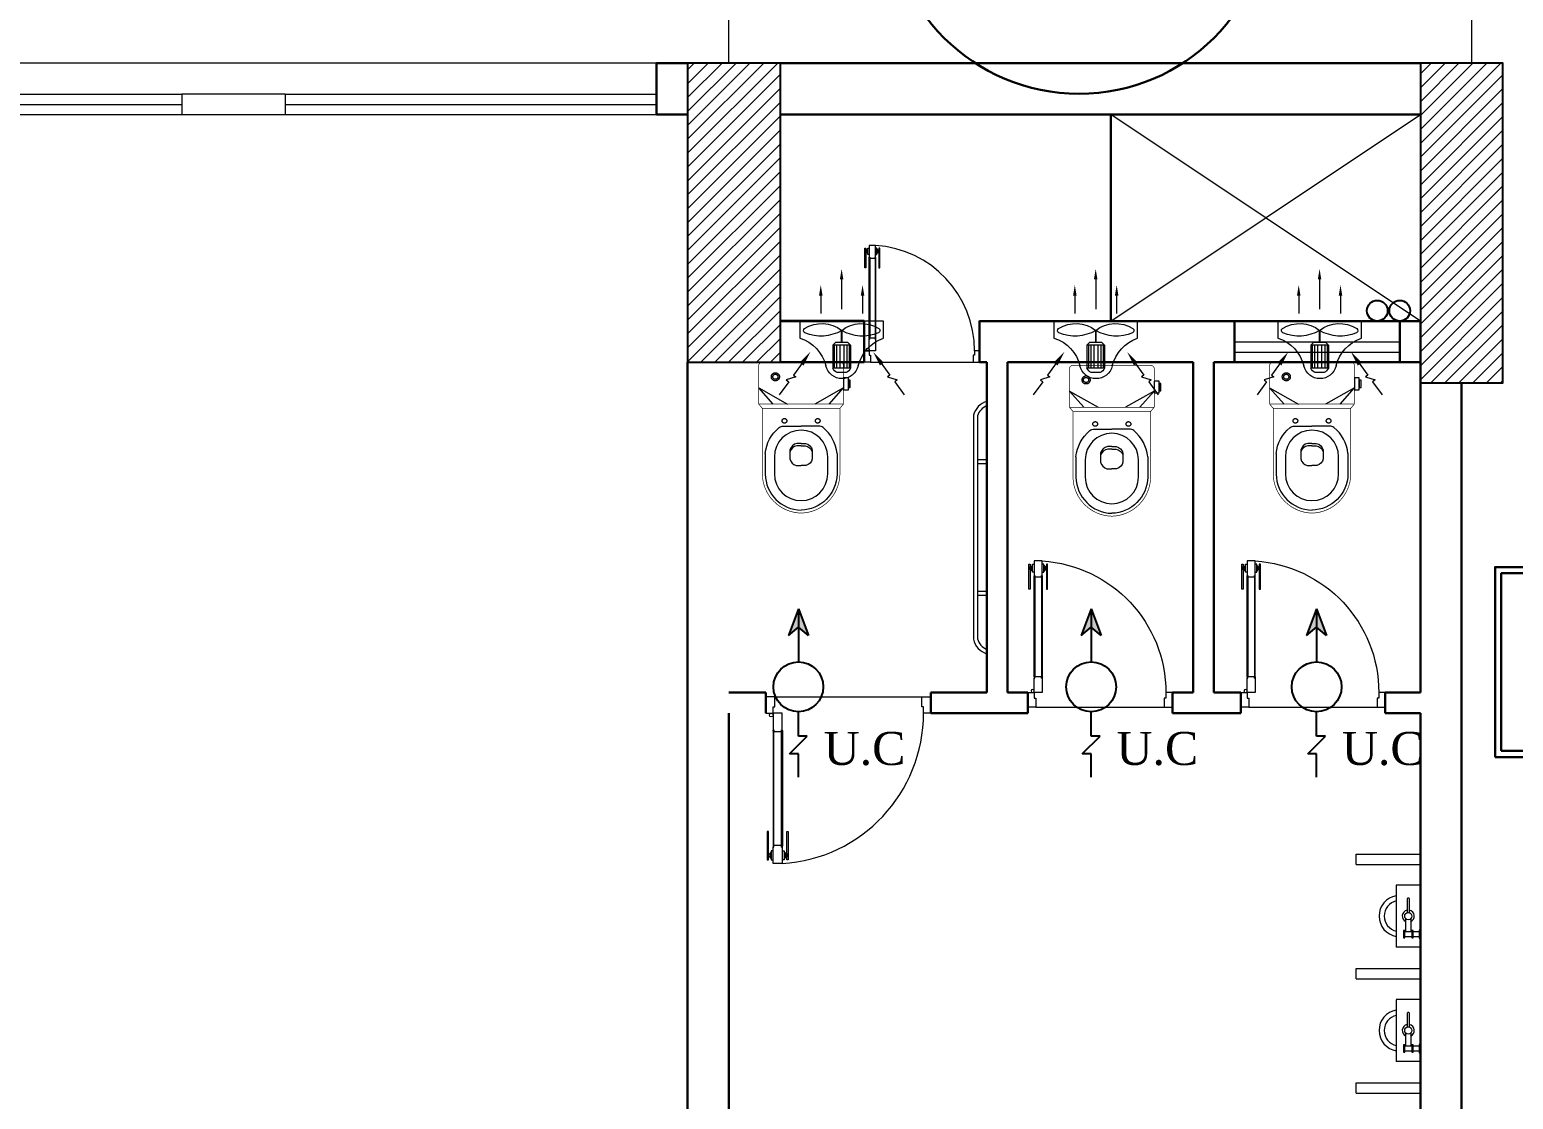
# Model space of a CAD drawing. Extents: x 847 to 949, y 444 to 823.
# Drawn here: x 868.01 to 875.2, y 732.66 to 737.84 of the extents above; entities that cross this region are included whole.
import ezdxf

# ---------------------------------------------------------------- set-up
doc = ezdxf.new("R2010")
doc.units = 0
doc.header["$MEASUREMENT"] = 0
doc.linetypes.add('CENTERX2', pattern=[4, 2.5, -0.5, 0.5, -0.5])
doc.linetypes.add('DASHED2', pattern=[0.375, 0.25, -0.125])
for name, color, linetype, lineweight in [('09_AC-F.DAMPER', 2, 'CONTINUOUS', 35), ('AC-TEXT', 15, 'CONTINUOUS', 30), ('axis', 1, 'CENTERX2', 5), ('Column', 6, 'CONTINUOUS', 25), ('DOOR', 30, 'CONTINUOUS', 9), ('Elevation', 150, 'CONTINUOUS', 18), ('Furn', 183, 'CONTINUOUS', 9), ('hatch', 252, 'CONTINUOUS', 9), ('HVAC SAD', 3, 'CONTINUOUS', 20), ('LIGHT 2', 3, 'CONTINUOUS', 9), ('piping', 15, 'CONTINUOUS', 30), ('Wall', 5, 'CONTINUOUS', 30), ('WINDOW', 4, 'CONTINUOUS', 5)]:
    doc.layers.add(name, color=color, linetype=linetype, lineweight=lineweight)
doc.layers.add('A.C.VOLUM DAMPER', color=2, linetype='CONTINUOUS')
doc.layers.add('FRF PIPES', color=3, linetype='CONTINUOUS')
doc.styles.add('AC', font='romans.shx', dxfattribs={"height": 0.2})
pattern_1 = [(45, (1093.753867, 400.310554), (-0.0336759605, 0.0336759605), [])]

# ---------------------------------------------------------------- blocks, each defined once
blk = doc.blocks.new('gfhh')
at = {"layer": 'Furn'}
for p, q in [((-7.3499, -128.8201), (-7.6484, -128.8426)), ((-7.6396, -128.959), (-7.6484, -128.8426)), ((-7.3405, -128.9363), (-7.3493, -128.8199)), ((-7.6396, -128.959), (-7.3405, -128.9363)), ((-7.5659, -128.8715), (-7.6009, -128.8741)), ((-7.6009, -128.8741), (-7.6004, -128.88)), ((-7.6004, -128.88), (-7.5655, -128.8773)), ((-7.5628, -128.9123), (-7.5978, -128.9149)), ((-7.5978, -128.9149), (-7.5973, -128.9207)), ((-7.5973, -128.9207), (-7.5624, -128.9181)), ((-7.5946, -128.8795), (-7.592, -128.9145)), ((-7.5915, -128.9203), (-7.5893, -128.9494)), ((-7.5687, -128.9127), (-7.5713, -128.8778)), ((-7.5709, -128.8836), (-7.5082, -128.8789)), ((-7.5063, -128.9021), (-7.5691, -128.9069)), ((-7.566, -128.9476), (-7.5682, -128.9185)), ((-7.5655, -128.8773), (-7.5659, -128.8715)), ((-7.5624, -128.9181), (-7.5628, -128.9123)), ((-7.4132, -128.8776), (-7.4784, -128.8825)), ((-7.4775, -128.8941), (-7.4123, -128.8892)), ((-7.554, -128.9526), (-7.6005, -128.9561)), ((-7.5602, -128.9472), (-7.5952, -128.9498))]:
    blk.add_line(p, q, dxfattribs=at)
blk.add_circle((-7.4943, -128.8895), 0.0175, dxfattribs=at)
for centre, radius, start, end in [((-7.4974, -128.8479), 0.1001, 14.03882, 174.74712), ((-7.4974, -128.8479), 0.0751, 17.14602, 171.50722), ((-7.4943, -128.8895), 0.0292, 16.18252, 160.89252), ((-7.4943, -128.8895), 0.0292, 207.15669, 352.88322), ((-7.4128, -128.8834), 0.00584, 274.30622, 94.30622), ((-7.5944, -128.9559), 0.0061, 96.71462, 181.89782), ((-7.56, -128.9533), 0.0061, 6.71462, 91.89782)]:
    blk.add_arc(centre, radius, start, end, dxfattribs=at)
blk = doc.blocks.new('A$C5C187BFD')
at = {"layer": 'Furn'}
for points in [[(0.0335, 0.1794), (0.0584, 0.1794), (0.0584, 0.1897), (0.0335, 0.1897)], [(0.0384, 0.1897), (0.0541, 0.1897), (0.0541, 0.1934), (0.0384, 0.1934)]]:
    blk.add_lwpolyline(points, close=True, dxfattribs=at)
at = {"layer": 'Furn', "const_width": 0.0014}
for points in [[(0.0978, 0.09), (0.0978, 0.1719), (0.0887, 0.1794), (0.0074, 0.1794, 0.463455), (0.0007, 0.1715), (0.0007, 0.09)], [(0.0978, 0.1719), (0.2367, 0.1719, -0.40227), (0.3187, 0.09)], [(0.0978, 0.09), (0.0978, 0.0082), (0.0887, 0.0007), (0.0074, 0.0007, -0.463455), (0.0007, 0.0086), (0.0007, 0.09)], [(0.0978, 0.0082), (0.2367, 0.0082, 0.40227), (0.3187, 0.09)]]:
    blk.add_lwpolyline(points, format="xyb", dxfattribs=at)
at = {"layer": 'Furn'}
for points in [[(0.0887, 0.1491), (0.0547, 0.1794), (0.0887, 0.1188)], [(0.1962, 0.1139), (0.1962, 0.114)], [(0.1962, 0.0662), (0.1962, 0.0661)], [(0.0887, 0.031), (0.0547, 0.0007), (0.0887, 0.0613)]]:
    blk.add_lwpolyline(points, dxfattribs=at)
at = {"layer": 'Furn', "const_width": 0.0014}
for points in [[(0.0887, 0.1794), (0.0887, 0.09)], [(0.0887, 0.0007), (0.0887, 0.09)]]:
    blk.add_lwpolyline(points, dxfattribs=at)
at = {"layer": 'Furn'}
for points in [[(0.1933, 0.1658, 0.198896), (0.1382, 0.1363, 0.197766), (0.1352, 0.1272), (0.1352, 0.09)], [(0.1933, 0.1658), (0.2366, 0.1658, -0.402045), (0.3125, 0.0899)], [(0.1717, 0.09), (0.1717, 0.0991, -0.300542), (0.1858, 0.1136), (0.2044, 0.1136, -0.297055), (0.2185, 0.1002), (0.2185, 0.09)], [(0.1769, 0.09), (0.1769, 0.0987, -0.279178), (0.1895, 0.1136, -1.386683)], [(0.1933, 0.0143, -0.198896), (0.1382, 0.0438, -0.197766), (0.1352, 0.0529), (0.1352, 0.09)], [(0.1717, 0.09), (0.1717, 0.081, 0.300542), (0.1858, 0.0665), (0.2044, 0.0665, 0.297055), (0.2185, 0.0798), (0.2185, 0.09)], [(0.1769, 0.09), (0.1769, 0.0813, 0.279178), (0.1895, 0.0665, 1.386683)], [(0.1933, 0.0143), (0.2366, 0.0143, 0.402045), (0.3125, 0.0902)]]:
    blk.add_lwpolyline(points, format="xyb", dxfattribs=at)
blk.add_lwpolyline([(0.2, 0.0338), (0.2362, 0.0338, 1), (0.2362, 0.1462), (0.2, 0.1462, 1)], format="xyb", close=True, dxfattribs=at)
at = {"layer": 'Furn', "linetype": 'DASHED2'}
for centre, radius in [((0.1241, 0.1251), 0.00494), ((0.0312, 0.0358), 0.00853), ((0.0312, 0.0358), 0.00538), ((0.1241, 0.055), 0.00494)]:
    blk.add_circle(centre, radius, dxfattribs=at)
blk = doc.blocks.new('d5')
at = {"layer": 'DOOR', "color": 252}
for p, q in [((94.4132, -72.6216), (94.4132, -72.0617)), ((94.4171, -72.0617), (94.4171, -72.6216)), ((94.4545, -72.0617), (94.4545, -72.6216)), ((94.4584, -72.6216), (94.4584, -72.0617))]:
    blk.add_line(p, q, dxfattribs=at)
at = {"layer": 'DOOR', "color": 251}
blk.add_line((94.4491, -72.7861), (93.738, -72.7861), dxfattribs=at)
at = {"layer": 'DOOR', "color": 1}
for points in [[(94.3909, -72.1329), (94.3845, -72.1329), (94.3845, -71.995), (94.3909, -71.995)], [(94.4002, -72.0093), (94.3951, -72.0093), (94.3951, -72.0255), (94.4002, -72.0255)], [(94.4713, -72.0093), (94.4765, -72.0093), (94.4765, -72.0255), (94.4713, -72.0255)], [(94.4807, -72.1329), (94.4871, -72.1329), (94.4871, -71.995), (94.4807, -71.995)]]:
    blk.add_lwpolyline(points, close=True, dxfattribs=at)
for points in [[(94.3909, -72.0095, -1), (94.3951, -72.0095), (94.3951, -72.0095), (94.3951, -72.0252), (94.3951, -72.0252, -1), (94.3909, -72.0252), (94.3909, -72.0252)], [(94.4807, -72.0095, 1), (94.4765, -72.0095), (94.4765, -72.0095), (94.4765, -72.0252), (94.4765, -72.0252, 1), (94.4807, -72.0252), (94.4807, -72.0252)]]:
    blk.add_lwpolyline(points, format="xyb", close=True, dxfattribs=at)
for points in [[(94.4047, -72.0312), (94.4002, -72.0312), (94.4002, -72.0036), (94.4047, -72.0036)], [(94.458, -72.0395), (94.4669, -72.0395), (94.4669, -71.995), (94.458, -71.995)], [(94.4669, -72.0312), (94.4713, -72.0312), (94.4713, -72.0036), (94.4669, -72.0036)]]:
    blk.add_lwpolyline(points, dxfattribs=at)
at = {"layer": 'DOOR', "color": 5}
blk.add_lwpolyline([(94.4136, -72.0395), (94.4047, -72.0395), (94.4047, -71.995), (94.4136, -71.995)], dxfattribs=at)
for points in [[(94.4545, -72.0573), (94.4545, -72.0661), (94.4171, -72.0661), (94.4171, -72.0573), (94.4136, -72.0573), (94.4136, -71.9773), (94.4136, -71.9773), (94.458, -71.9773), (94.458, -72.0573)], [(94.4545, -72.6261), (94.4545, -72.6172), (94.4171, -72.6172), (94.4171, -72.6261), (94.4136, -72.6261), (94.4136, -72.7061), (94.4136, -72.7061), (94.458, -72.7061), (94.458, -72.6261)], [(93.6936, -72.7861), (93.6936, -72.7061), (93.7292, -72.7061), (93.7292, -72.7364), (93.7381, -72.7364), (93.738, -72.7861)], [(94.4936, -72.7861), (94.4936, -72.7061), (94.458, -72.7061), (94.458, -72.7364), (94.4491, -72.7364), (94.4491, -72.7861)]]:
    blk.add_lwpolyline(points, close=True, dxfattribs=at)
for points in [[(94.4171, -72.0657), (94.4171, -72.0657, -1), (94.4171, -72.0577)], [(94.4545, -72.0657), (94.4545, -72.0657, 1), (94.4545, -72.0577)], [(94.4171, -72.6177), (94.4171, -72.6177, 1), (94.4171, -72.6256)], [(94.4545, -72.6177), (94.4545, -72.6177, -1), (94.4545, -72.6256)]]:
    blk.add_lwpolyline(points, format="xyb", close=True, dxfattribs=at)
blk.add_circle((94.4669, -72.6972), 0.00889, dxfattribs=at)
at = {"layer": 'DOOR', "color": 252}
blk.add_arc((94.4595, -72.7061), 0.7302, 93.60232, 180, dxfattribs=at)
blk = doc.blocks.new('A$C11ED6BD5')
at = {"layer": 'axis', "color": 0, "ltscale": 0.3}
for p, q in [((-43.85, 22.2), (-43.85, 24.2638)), ((-40.25, 22.2), (-40.25, 24.2638))]:
    blk.add_line(p, q, dxfattribs=at)
blk = doc.blocks.new('A$C69CD60FB')
at = {"layer": 'HVAC SAD', "color": 1}
for p, q in [((-0.2133, 0.2917), (-0.2415, 0.3121)), ((-0.2095, 0.2969), (-0.2133, 0.2917)), ((-0.2029, 0.2762), (-0.2095, 0.2969)), ((-0.1991, 0.2814), (-0.2029, 0.2762)), ((-0.1653, 0.2569), (-0.1991, 0.2814)), ((-0.1197, 0.2676), (-0.0826, 0.2676)), ((-0.0826, 0.2676), (-0.0826, 0.0876)), ((-0.1342, 0.1968), (-0.1843, 0.1968)), ((-0.1843, 0.1968), (-0.1843, 0.1585)), ((-0.1342, 0.1935), (-0.1843, 0.1935)), ((-0.1289, 0.191), (-0.1342, 0.1968)), ((-0.1342, 0.1968), (-0.1342, 0.1585)), ((-0.0191, 0.2226), (-0.0663, 0.2226)), ((-0.1933, 0.1873), (-0.1933, 0.1679)), ((-0.1342, 0.1885), (-0.1843, 0.1885)), ((-0.1342, 0.182), (-0.1843, 0.182)), ((-0.1342, 0.1733), (-0.1843, 0.1733)), ((-0.1342, 0.1667), (-0.1843, 0.1667)), ((-0.1342, 0.1618), (-0.1843, 0.1618)), ((-0.1289, 0.1643), (-0.1342, 0.1585)), ((-0.1289, 0.191), (-0.1289, 0.1643)), ((0.0158, 0.1775), (-0.0573, 0.1775)), ((-0.1342, 0.1585), (-0.1843, 0.1585)), ((-0.0191, 0.1326), (-0.0663, 0.1326)), ((-0.1653, 0.0983), (-0.1991, 0.0738)), ((-0.2029, 0.0791), (-0.2095, 0.0584)), ((-0.1991, 0.0738), (-0.2029, 0.0791)), ((-0.0826, 0.0876), (-0.1192, 0.0876)), ((-0.2133, 0.0636), (-0.2415, 0.0432)), ((-0.2095, 0.0584), (-0.2133, 0.0636))]:
    blk.add_line(p, q, dxfattribs=at)
at = {"layer": 'HVAC SAD', "color": 1, "const_width": 0.00386}
blk.add_lwpolyline([(-0.1289, 0.1776), (-0.1029, 0.1776)], dxfattribs=at)
at = {"layer": 'HVAC SAD', "color": 1}
for centre, radius, start, end in [((-0.1989, 0.2944), 0.0835, 283.604, 341.287), ((-0.0275, 0.2221), 0.0875, 156.5213, 210.5244), ((-0.103, 0.2548), 0.00514, 32.6103, 156.5213), ((-0.1567, 0.2205), 0.0688, 321.4215, 32.6103), ((-0.1708, 0.1784), 0.0358, 103.604, 256.396), ((-0.1738, 0.1776), 0.0218, 118.7619, 153.625), ((-0.1738, 0.1776), 0.0218, 206.375, 241.2381), ((-0.0275, 0.1332), 0.0875, 149.4756, 203.4787), ((-0.1567, 0.1347), 0.0688, 327.3897, 38.5785), ((-0.1989, 0.0624), 0.0835, 17.5611, 76.396), ((-0.103, 0.1004), 0.00514, 203.4787, 327.3897)]:
    blk.add_arc(centre, radius, start, end, dxfattribs=at)
for points in [[(-0.1721, 0.2685), (-0.1784, 0.2598), (-0.149, 0.2451)], [(-0.0277, 0.2264), (-0.0277, 0.2188), (-0.005, 0.2226)], [(0.0072, 0.1812), (0.0072, 0.1737), (0.0299, 0.1775)], [(-0.0277, 0.1288), (-0.0277, 0.1364), (-0.005, 0.1326)], [(-0.1721, 0.0868), (-0.1784, 0.0955), (-0.149, 0.1101)]]:
    blk.add_solid(points, dxfattribs=at)
blk = doc.blocks.new('LOUVER')
at = {"layer": 'A.C.VOLUM DAMPER', "color": 2}
for p, q in [((0, 0), (0, -0.1365)), ((0.052, -0.1365), (-0.052, -0.2405)), ((0, -0.1365), (0.052, -0.1365)), ((-0.052, -0.2405), (0, -0.2405)), ((0, -0.2405), (0, -0.3848)), ((0, -0.9685), (0, -0.6773)), ((-0.0585, -0.8329), (0, -0.8817)), ((0, -0.9889), (-0.0585, -0.8329)), ((0, -0.9889), (0.0585, -0.8329)), ((0.0585, -0.8329), (0, -0.8817))]:
    blk.add_line(p, q, dxfattribs=at)
blk.add_circle((0, -0.531), 0.1462, dxfattribs=at)
for points in [[(-0.0585, -0.8329), (0, -0.9889), (0, -0.8817)], [(0.0585, -0.8329), (0, -0.9889), (0, -0.8817)]]:
    blk.add_solid(points, dxfattribs=at)

msp = doc.modelspace()

# ---------------------------------------------------------------- hatches: boundary and pattern name
at = {"layer": 'hatch'}
h = msp.add_hatch(dxfattribs=at)
h.set_pattern_fill('ANSI31', color=252, scale=0.015, style=0)
h.set_pattern_definition(pattern_1)
h.paths.add_polyline_path([(871.1967, 736.2326), (871.6467, 736.2326), (871.6467, 737.6826), (871.1967, 737.6826)])
h = msp.add_hatch(dxfattribs=at)
h.set_pattern_fill('ANSI31', color=252, scale=0.015, style=0)
h.set_pattern_definition(pattern_1)
h.paths.add_polyline_path([(874.7467, 736.1326), (875.1467, 736.1326), (875.1467, 737.6826), (874.7467, 737.6826)])

# ---------------------------------------------------------------- linework, layer by layer
at = {"layer": 'AC-TEXT', "color": 34}
for points in [[(875.1083, 734.3203), (877.5498, 734.3203), (877.5498, 735.2405), (875.1083, 735.2405)], [(875.1383, 734.3503), (877.5198, 734.3503), (877.5198, 735.2105), (875.1383, 735.2105)]]:
    msp.add_lwpolyline(points, close=True, dxfattribs=at)
at = {"layer": 'Column', "color": 252}
for points in [[(871.1967, 736.2326), (871.6467, 736.2326), (871.6467, 737.6826), (871.1967, 737.6826)], [(871.1967, 736.2326), (871.6467, 736.2326), (871.6467, 737.6826), (871.1967, 737.6826)], [(874.7467, 736.1326), (875.1467, 736.1326), (875.1467, 737.6826), (874.7467, 737.6826)], [(874.7467, 736.1326), (875.1467, 736.1326), (875.1467, 737.6826), (874.7467, 737.6826)]]:
    msp.add_lwpolyline(points, close=True, dxfattribs=at)
at = {"layer": 'DOOR', "color": 252}
for p, q in [((872.0764, 736.3477), (872.0764, 736.7397)), ((872.0792, 736.7397), (872.0792, 736.3477)), ((872.1053, 736.7397), (872.1053, 736.3477)), ((872.1081, 736.3477), (872.1081, 736.7397)), ((872.0829, 736.2326), (872.5807, 736.2326)), ((871.6201, 734.6126), (872.3311, 734.6126)), ((871.6201, 734.6126), (872.3311, 734.6126)), ((871.6107, 734.4482), (871.6107, 733.8883)), ((871.6107, 734.4482), (871.6107, 733.8883)), ((871.6147, 733.8883), (871.6147, 734.4482)), ((871.6147, 733.8883), (871.6147, 734.4482)), ((871.652, 733.8883), (871.652, 734.4482)), ((871.652, 733.8883), (871.652, 734.4482)), ((871.656, 734.4482), (871.656, 733.8883)), ((871.656, 734.4482), (871.656, 733.8883))]:
    msp.add_line(p, q, dxfattribs=at)
for points in [[(872.0608, 736.6898), (872.0563, 736.6898), (872.0563, 736.7863), (872.0608, 736.7863)], [(872.0674, 736.7764), (872.0638, 736.7764), (872.0638, 736.765), (872.0674, 736.765)], [(872.0792, 736.7428), (872.0792, 736.7366), (872.1053, 736.7366), (872.1053, 736.7428), (872.1078, 736.7428), (872.1078, 736.7988), (872.1078, 736.7988), (872.0767, 736.7988), (872.0767, 736.7428)], [(872.1171, 736.7764), (872.1207, 736.7764), (872.1207, 736.765), (872.1171, 736.765)], [(872.1237, 736.6898), (872.1282, 736.6898), (872.1282, 736.7863), (872.1237, 736.7863)], [(872.0792, 736.3446), (872.0792, 736.3508), (872.1053, 736.3508), (872.1053, 736.3446), (872.1078, 736.3446), (872.1078, 736.2886), (872.1078, 736.2886), (872.0767, 736.2886), (872.0767, 736.3446)], [(872.0518, 736.2326), (872.0518, 736.2886), (872.0767, 736.2886), (872.0767, 736.2674), (872.0829, 736.2674), (872.0829, 736.2326)], [(872.6118, 736.2326), (872.6118, 736.2886), (872.5868, 736.2886), (872.5868, 736.2674), (872.5806, 736.2674), (872.5807, 736.2326)], [(871.5756, 734.6126), (871.5756, 734.5326), (871.6112, 734.5326), (871.6112, 734.5629), (871.6201, 734.5629), (871.6201, 734.6126)], [(871.5756, 734.6126), (871.5756, 734.5326), (871.6112, 734.5326), (871.6112, 734.5629), (871.6201, 734.5629), (871.6201, 734.6126)], [(872.3756, 734.6126), (872.3756, 734.5326), (872.34, 734.5326), (872.34, 734.5629), (872.3311, 734.5629), (872.3311, 734.6126)], [(872.3756, 734.6126), (872.3756, 734.5326), (872.34, 734.5326), (872.34, 734.5629), (872.3311, 734.5629), (872.3311, 734.6126)], [(871.6147, 734.4526), (871.6147, 734.4437), (871.652, 734.4437), (871.652, 734.4526), (871.6556, 734.4526), (871.6556, 734.5326), (871.6556, 734.5326), (871.6112, 734.5326), (871.6112, 734.4526)], [(871.6147, 734.4526), (871.6147, 734.4437), (871.652, 734.4437), (871.652, 734.4526), (871.6556, 734.4526), (871.6556, 734.5326), (871.6556, 734.5326), (871.6112, 734.5326), (871.6112, 734.4526)], [(871.5885, 733.9595), (871.582, 733.9595), (871.582, 733.8216), (871.5885, 733.8216)], [(871.5885, 733.9595), (871.582, 733.9595), (871.582, 733.8216), (871.5885, 733.8216)], [(871.6147, 733.8838), (871.6147, 733.8927), (871.652, 733.8927), (871.652, 733.8838), (871.6556, 733.8838), (871.6556, 733.8038), (871.6556, 733.8038), (871.6112, 733.8038), (871.6112, 733.8838)], [(871.6147, 733.8838), (871.6147, 733.8927), (871.652, 733.8927), (871.652, 733.8838), (871.6556, 733.8838), (871.6556, 733.8038), (871.6556, 733.8038), (871.6112, 733.8038), (871.6112, 733.8838)], [(871.6783, 733.9595), (871.6847, 733.9595), (871.6847, 733.8216), (871.6783, 733.8216)], [(871.6783, 733.9595), (871.6847, 733.9595), (871.6847, 733.8216), (871.6783, 733.8216)], [(871.5978, 733.8359), (871.5927, 733.8359), (871.5927, 733.852), (871.5978, 733.852)], [(871.5978, 733.8359), (871.5927, 733.8359), (871.5927, 733.852), (871.5978, 733.852)], [(871.6689, 733.8359), (871.6741, 733.8359), (871.6741, 733.852), (871.6689, 733.852)], [(871.6689, 733.8359), (871.6741, 733.8359), (871.6741, 733.852), (871.6689, 733.852)]]:
    msp.add_lwpolyline(points, close=True, dxfattribs=at)
for points in [[(872.0608, 736.7762, -1), (872.0638, 736.7762), (872.0638, 736.7762), (872.0638, 736.7652), (872.0638, 736.7652, -1), (872.0608, 736.7652), (872.0608, 736.7652)], [(872.1237, 736.7762, 1), (872.1207, 736.7762), (872.1207, 736.7762), (872.1207, 736.7652), (872.1207, 736.7652, 1), (872.1237, 736.7652), (872.1237, 736.7652)], [(872.0792, 736.7369), (872.0792, 736.7369, -1), (872.0792, 736.7424)], [(872.1053, 736.7369), (872.1053, 736.7369, 1), (872.1053, 736.7424)], [(872.0792, 736.3505), (872.0792, 736.3505, 1), (872.0792, 736.3449)], [(872.1053, 736.3505), (872.1053, 736.3505, -1), (872.1053, 736.3449)], [(871.6147, 734.4442), (871.6147, 734.4442, -1), (871.6147, 734.4522)], [(871.6147, 734.4442), (871.6147, 734.4442, -1), (871.6147, 734.4522)], [(871.652, 734.4442), (871.652, 734.4442, 1), (871.652, 734.4522)], [(871.652, 734.4442), (871.652, 734.4442, 1), (871.652, 734.4522)], [(871.6147, 733.8922), (871.6147, 733.8922, 1), (871.6147, 733.8843)], [(871.6147, 733.8922), (871.6147, 733.8922, 1), (871.6147, 733.8843)], [(871.652, 733.8922), (871.652, 733.8922, -1), (871.652, 733.8843)], [(871.652, 733.8922), (871.652, 733.8922, -1), (871.652, 733.8843)], [(871.5885, 733.8361, 1), (871.5927, 733.8361), (871.5927, 733.8361), (871.5927, 733.8518), (871.5927, 733.8518, 1), (871.5885, 733.8518), (871.5885, 733.8518)], [(871.5885, 733.8361, 1), (871.5927, 733.8361), (871.5927, 733.8361), (871.5927, 733.8518), (871.5927, 733.8518, 1), (871.5885, 733.8518), (871.5885, 733.8518)], [(871.6783, 733.8361, -1), (871.6741, 733.8361), (871.6741, 733.8361), (871.6741, 733.8518), (871.6741, 733.8518, -1), (871.6783, 733.8518), (871.6783, 733.8518)], [(871.6783, 733.8361, -1), (871.6741, 733.8361), (871.6741, 733.8361), (871.6741, 733.8518), (871.6741, 733.8518, -1), (871.6783, 733.8518), (871.6783, 733.8518)]]:
    msp.add_lwpolyline(points, format="xyb", close=True, dxfattribs=at)
for points in [[(872.0705, 736.761), (872.0674, 736.761), (872.0674, 736.7804), (872.0705, 736.7804)], [(872.0767, 736.7552), (872.0705, 736.7552), (872.0705, 736.7863), (872.0767, 736.7863)], [(872.1078, 736.7552), (872.114, 736.7552), (872.114, 736.7863), (872.1078, 736.7863)], [(872.114, 736.761), (872.1171, 736.761), (872.1171, 736.7804), (872.114, 736.7804)], [(871.6023, 733.8577), (871.5978, 733.8577), (871.5978, 733.8301), (871.6023, 733.8301)], [(871.6023, 733.8577), (871.5978, 733.8577), (871.5978, 733.8301), (871.6023, 733.8301)], [(871.6112, 733.866), (871.6023, 733.866), (871.6023, 733.8216), (871.6112, 733.8216)], [(871.6112, 733.866), (871.6023, 733.866), (871.6023, 733.8216), (871.6112, 733.8216)], [(871.6556, 733.866), (871.6645, 733.866), (871.6645, 733.8216), (871.6556, 733.8216)], [(871.6556, 733.866), (871.6645, 733.866), (871.6645, 733.8216), (871.6556, 733.8216)], [(871.6645, 733.8577), (871.6689, 733.8577), (871.6689, 733.8301), (871.6645, 733.8301)], [(871.6645, 733.8577), (871.6689, 733.8577), (871.6689, 733.8301), (871.6645, 733.8301)]]:
    msp.add_lwpolyline(points, dxfattribs=at)
for centre, radius in [((872.0705, 736.2948), 0.00622), ((871.6023, 734.5237), 0.00889), ((871.6023, 734.5237), 0.00889)]:
    msp.add_circle(centre, radius, dxfattribs=at)
for centre, radius, start, end in [((872.0757, 736.2886), 0.5112, 360, 86.39768), ((871.6097, 734.5326), 0.7302, 273.60232, 0), ((871.6097, 734.5326), 0.7302, 273.60232, 0)]:
    msp.add_arc(centre, radius, start, end, dxfattribs=at)
at = {"layer": 'Elevation', "color": 252, "linetype": 'Continuous'}
for p, q in [((871.0467, 737.6826), (864.4467, 737.6826)), ((868.7467, 737.5326), (868.7467, 737.4326)), ((869.2467, 737.5326), (868.7467, 737.5326)), ((869.2467, 737.5326), (869.2467, 737.4326)), ((868.7467, 737.4326), (869.2467, 737.4326))]:
    msp.add_line(p, q, dxfattribs=at)
at = {"layer": 'Elevation', "color": 252}
msp.add_line((873.8468, 736.4326), (874.6468, 736.4326), dxfattribs=at)
at = {"layer": 'FRF PIPES', "color": 3}
for centre in [(874.5378, 736.4827, -0.0093), (874.6468, 736.4826, -0.0047)]:
    msp.add_circle(centre, 0.05, dxfattribs=at)
at = {"layer": 'Furn', "color": 252}
for p, q in [((872.582, 735.9759), (872.582, 734.8911)), ((872.582, 735.9759), (872.582, 734.8911)), ((872.602, 735.9735), (872.602, 734.8932)), ((872.602, 735.9735), (872.602, 734.8932)), ((872.602, 735.7625), (872.6468, 735.7625)), ((872.602, 735.7625), (872.6468, 735.7625)), ((872.602, 735.7425), (872.6468, 735.7425)), ((872.602, 735.7425), (872.6468, 735.7425)), ((872.602, 735.1241), (872.6468, 735.1241)), ((872.602, 735.1241), (872.6468, 735.1241)), ((872.602, 735.1041), (872.6468, 735.1041)), ((872.602, 735.1041), (872.6468, 735.1041))]:
    msp.add_line(p, q, dxfattribs=at)
at = {"layer": 'Furn', "color": 252, "linetype": 'Continuous'}
for p, q in [((874.4355, 733.8495), (874.7467, 733.8495)), ((874.4355, 733.7995), (874.4355, 733.8495)), ((874.4355, 733.8495), (874.7467, 733.8495)), ((874.4355, 733.7995), (874.4355, 733.8495)), ((874.4355, 733.7995), (874.7467, 733.7995)), ((874.4355, 733.7995), (874.7467, 733.7995)), ((874.4355, 733.2953), (874.7467, 733.2953)), ((874.4355, 733.2453), (874.4355, 733.2953)), ((874.4355, 733.2953), (874.7467, 733.2953)), ((874.4355, 733.2453), (874.4355, 733.2953)), ((874.4355, 733.2453), (874.7467, 733.2453)), ((874.4355, 733.2453), (874.7467, 733.2453)), ((874.4355, 732.7411), (874.7467, 732.7411)), ((874.4355, 732.6911), (874.4355, 732.7411)), ((874.4355, 732.7411), (874.7467, 732.7411)), ((874.4355, 732.6911), (874.4355, 732.7411)), ((874.4355, 732.6911), (874.7467, 732.6911)), ((874.4355, 732.6911), (874.7467, 732.6911))]:
    msp.add_line(p, q, dxfattribs=at)
at = {"layer": 'Furn', "color": 252}
for centre, radius, start, end in [((872.6706, 735.9551), 0.091, 105.18015, 166.75203), ((872.6706, 735.9551), 0.091, 105.18015, 166.75203), ((872.6706, 735.9551), 0.071, 109.61221, 164.99146), ((872.6706, 735.9551), 0.071, 109.61221, 164.99146), ((872.6713, 734.9086), 0.091, 191.06785, 254.34359), ((872.6713, 734.9086), 0.091, 191.06785, 254.34359), ((872.6713, 734.9086), 0.071, 192.53628, 249.7618), ((872.6713, 734.9086), 0.071, 192.53628, 249.7618)]:
    msp.add_arc(centre, radius, start, end, dxfattribs=at)
at = {"layer": 'hatch', "color": 252}
for p, q in [((873.2468, 736.4327), (874.7467, 737.4326)), ((874.7467, 736.4326), (873.2468, 737.4326))]:
    msp.add_line(p, q, dxfattribs=at)
at = {"layer": 'piping', "color": 2, "linetype": 'Continuous'}
msp.add_circle((873.0934, 738.4573), 0.9239, dxfattribs=at)
at = {"layer": 'Wall', "color": 252, "linetype": 'Continuous'}
for p, q in [((871.1967, 737.6826), (871.0467, 737.6826)), ((871.0467, 737.4326), (871.0467, 737.6826)), ((871.1967, 737.6826), (871.0467, 737.6826)), ((871.0467, 737.4326), (871.0467, 737.6826)), ((871.0467, 737.6826), (871.0467, 737.4326)), ((874.7467, 737.6826), (871.6467, 737.6826)), ((871.0467, 737.4326), (871.1967, 737.4326)), ((871.6467, 737.4326), (874.7467, 737.4326)), ((873.2468, 736.4327), (873.2468, 737.4326)), ((872.0518, 736.4331), (871.6467, 736.4332)), ((871.6467, 736.4326), (872.0518, 736.4326)), ((872.0518, 736.2326), (872.0518, 736.4331)), ((872.6118, 736.2326), (872.6118, 736.433)), ((872.6118, 736.4326), (874.7467, 736.4326)), ((873.8468, 736.4326), (873.8468, 736.2326)), ((873.8468, 736.4326), (873.8468, 736.2326)), ((874.6468, 736.4326), (874.6468, 736.2326)), ((872.0518, 736.2326), (871.6467, 736.2326)), ((872.6468, 736.2326), (872.6118, 736.2326)), ((872.6468, 734.6326), (872.6468, 736.2326)), ((872.7468, 734.6326), (872.7468, 736.2326)), ((873.6468, 736.2326), (872.7468, 736.2326)), ((873.6468, 734.6326), (873.6468, 736.2326)), ((873.7468, 734.6326), (873.7468, 736.2326)), ((874.7468, 736.2326), (873.7468, 736.2326)), ((874.7468, 734.6326), (874.7468, 736.2326)), ((871.5756, 734.6326), (871.3967, 734.6326)), ((871.5756, 734.6326), (871.5756, 734.5326)), ((871.5756, 734.6326), (871.5756, 734.5326)), ((872.6468, 734.6326), (872.3756, 734.6326)), ((872.3756, 734.6326), (872.3756, 734.5326)), ((872.3756, 734.6326), (872.3756, 734.5326)), ((872.8452, 734.6326), (872.7468, 734.6326)), ((872.8452, 734.6326), (872.8452, 734.5326)), ((873.6468, 734.6326), (873.5452, 734.6326)), ((873.5452, 734.6326), (873.5452, 734.5326)), ((873.8766, 734.6326), (873.7468, 734.6326)), ((873.8766, 734.6326), (873.8766, 734.5326)), ((874.5766, 734.6326), (874.5766, 734.5326)), ((874.5766, 734.6326), (874.7468, 734.6326)), ((872.8452, 734.5326), (872.3756, 734.5326)), ((873.8766, 734.5326), (873.5452, 734.5326)), ((874.5766, 734.5326), (874.7468, 734.5326)), ((874.6766, 734.5326), (874.7468, 734.5326)), ((874.7468, 734.4326), (874.7468, 734.5326)), ((874.7468, 734.4326), (874.7468, 734.5326))]:
    msp.add_line(p, q, dxfattribs=at)
for points in [[(874.7467, 734.8326), (874.7467, 736.4326), (873.7967, 736.4326)], [(871.1967, 729.2326), (871.1967, 736.2326)], [(874.9467, 729.2326), (874.9467, 736.1326)], [(871.3967, 729.2289), (871.3967, 734.5326)], [(874.7467, 731.6326), (874.7467, 734.5326)]]:
    msp.add_lwpolyline(points, dxfattribs=at)
at = {"layer": 'WINDOW', "color": 252}
for p, q in [((866.9467, 737.5326), (868.7467, 737.5326)), ((869.2467, 737.5326), (871.0467, 737.5326)), ((866.9467, 737.4826), (868.7467, 737.4826)), ((866.9467, 737.4326), (868.7467, 737.4326)), ((869.2467, 737.4826), (871.0467, 737.4826)), ((869.2467, 737.4326), (871.0467, 737.4326)), ((873.8468, 736.3326), (874.6468, 736.3326)), ((873.8468, 736.2826), (874.6468, 736.2826)), ((873.8468, 736.2326), (874.6468, 736.2326))]:
    msp.add_line(p, q, dxfattribs=at)

# ---------------------------------------------------------------- block references
at = {"layer": '09_AC-F.DAMPER', "xscale": 0.8249999999994772, "yscale": 0.8249999999994772, "zscale": 0.8249999999994772, "rotation": 180}
for p in [(871.7336, 734.2224), (873.152, 734.2224), (874.2441, 734.2224)]:
    msp.add_blockref('LOUVER', p, dxfattribs=at)
at = {"layer": 'axis', "color": 252}
msp.add_blockref('A$C11ED6BD5', (915.2467, 715.4826), dxfattribs=at)
at = {"layer": 'Furn', "color": 252, "xscale": 2.296550155765288, "yscale": 2.296550155765288, "zscale": 2.296550155765288, "rotation": 270}
for p in [(871.54, 736.2342), (871.54, 736.2342), (873.0452, 736.2189), (873.0452, 736.2189), (874.015, 736.2342), (874.015, 736.2342)]:
    msp.add_blockref('A$C5C187BFD', p, dxfattribs=at)
at = {"layer": 'Furn', "color": 252, "linetype": 'Continuous', "rotation": 85.66176587166208}
for p in [(746.735, 750.7721), (746.735, 750.7721), (746.735, 750.2179), (746.735, 750.2179)]:
    msp.add_blockref('gfhh', p, dxfattribs=at)
at = {"layer": 'HVAC SAD', "color": 6, "xscale": -2.250137069053948, "yscale": 2.250137069053948, "zscale": 2.25013706904974, "rotation": 270}
for p in [(871.5437, 736.6185), (872.7745, 736.6185), (873.859, 736.6185)]:
    msp.add_blockref('A$C69CD60FB', p, dxfattribs=at)
at = {"layer": 'LIGHT 2', "color": 252, "xscale": -0.8750000000000531, "yscale": 0.8750000000000531, "zscale": 0.8750000000000531}
for p in [(955.527, 798.2504), (956.5585, 798.2504)]:
    msp.add_blockref('d5', p, dxfattribs=at)

# ---------------------------------------------------------------- texts
at = {"layer": 'AC-TEXT', "color": 7, "linetype": 'Continuous', "char_height": 0.16, "width": 5.758723, "attachment_point": 7, "style": 'AC'}
for insert in [(869.1656, 734.2785), (870.584, 734.2785), (871.676, 734.2785)]:
    msp.add_mtext('\\pi2.6905;{\\fTimes New Roman|b0|i0|c0|p18;U.C}', dxfattribs=dict(at, insert=insert))

doc.saveas('drawing.dxf')
